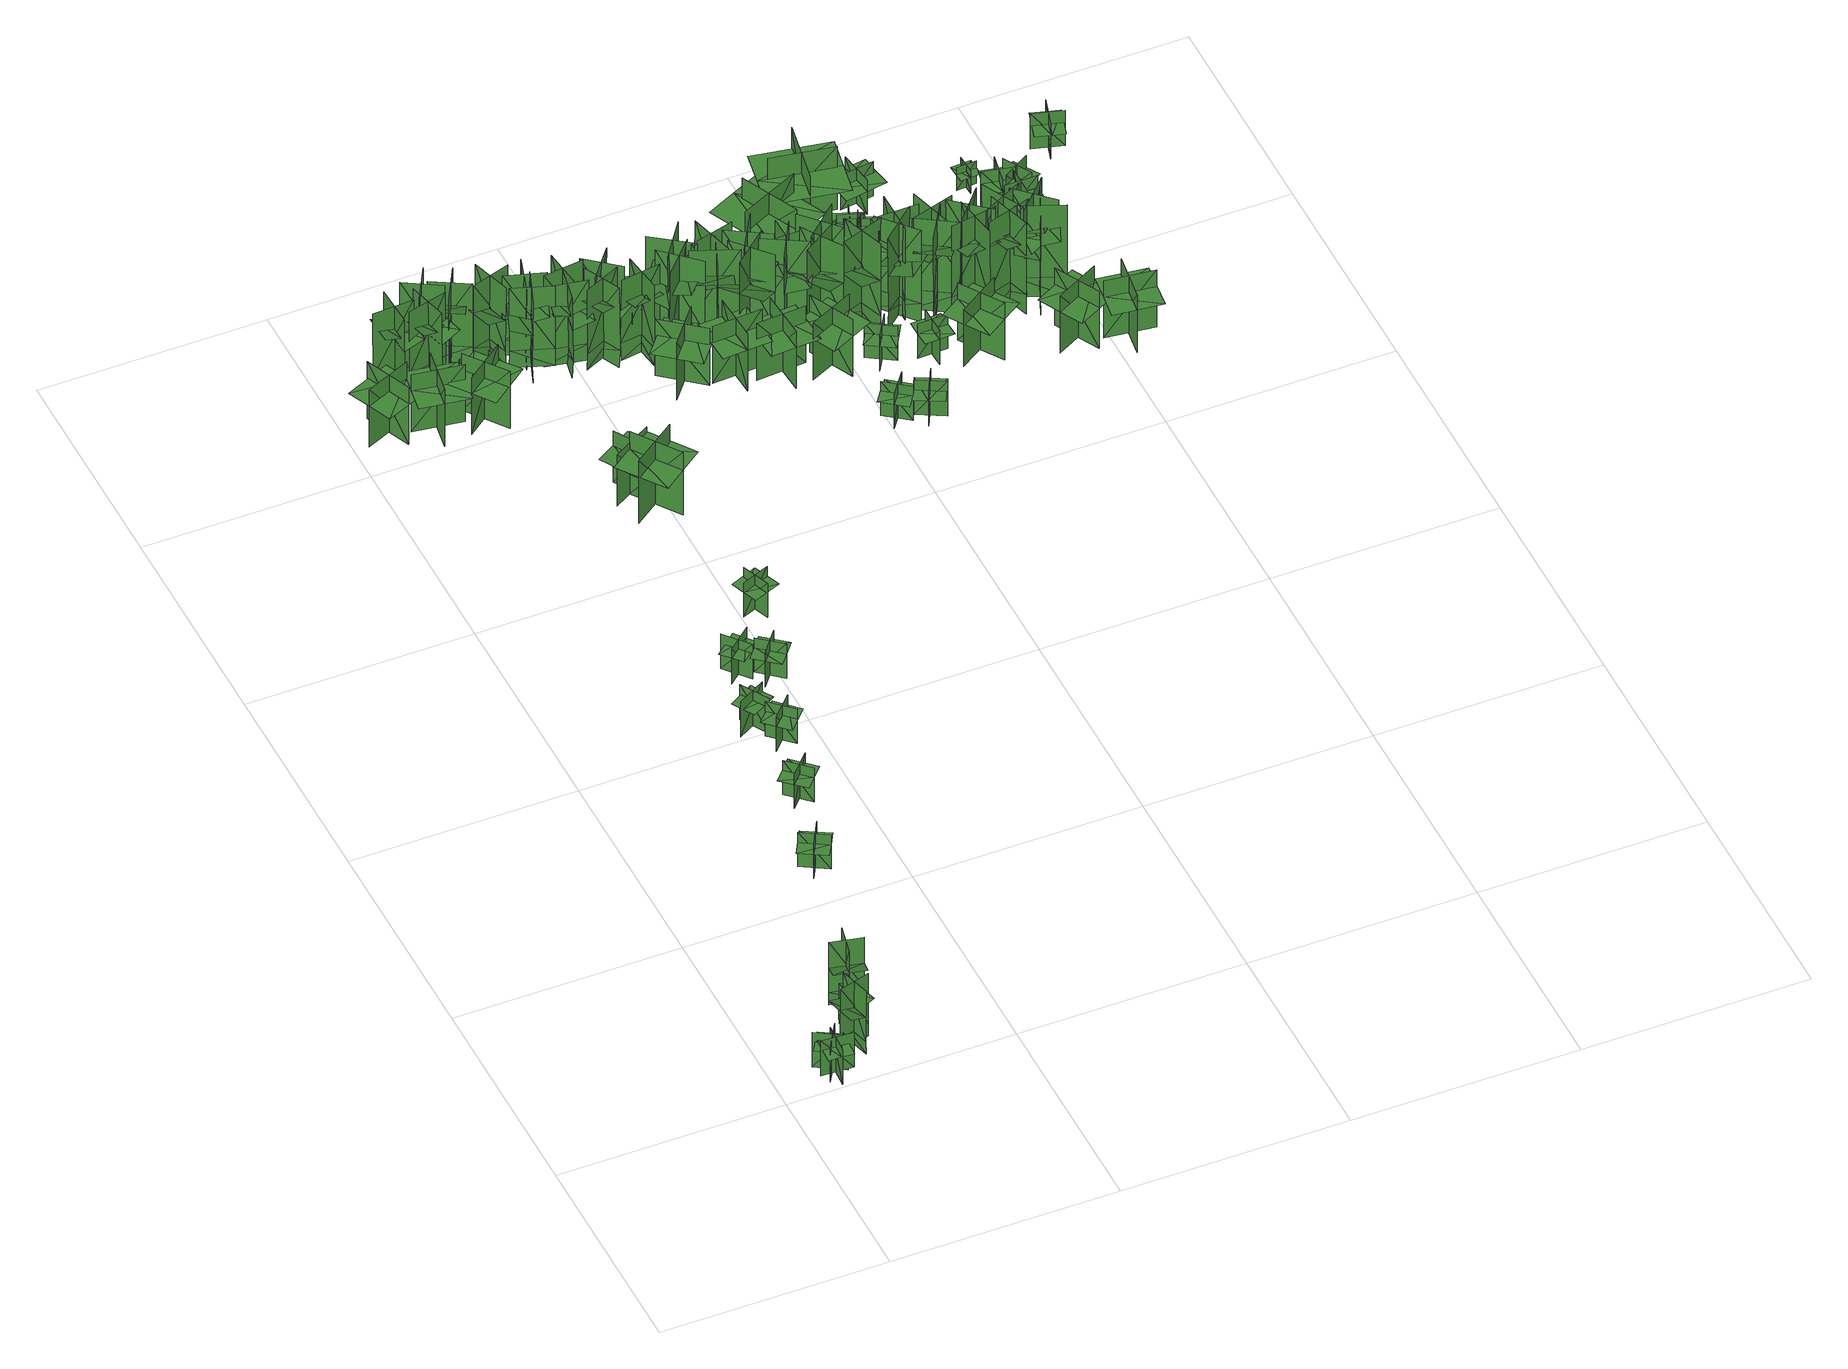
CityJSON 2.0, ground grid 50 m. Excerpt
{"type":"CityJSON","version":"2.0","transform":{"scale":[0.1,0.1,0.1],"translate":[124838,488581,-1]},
"CityObjects":{
"tree1":{"type":"SolitaryVegetationObject","geometry":[{"type":"MultiSurface","lod":"1","boundaries":[[[0,1,2]],[[0,2,3]],[[4,5,6]],[[4,6,7]],[[8,9,10]],[[8,10,11]],[[8,12,13]],[[8,13,9]]]}]},
"tree2":{"type":"SolitaryVegetationObject","geometry":[{"type":"MultiSurface","lod":"1","boundaries":[[[14,15,16]],[[14,16,17]],[[18,19,20]],[[18,20,21]],[[22,23,24]],[[22,24,25]],[[22,26,27]],[[22,27,23]]]}]},
"tree3":{"type":"SolitaryVegetationObject","geometry":[{"type":"MultiSurface","lod":"1","boundaries":[[[28,29,30]],[[28,30,31]],[[32,33,34]],[[32,34,35]],[[36,37,33]],[[36,33,32]],[[38,39,29]],[[38,29,28]],[[40,41,42]],[[40,42,43]],[[44,45,46]],[[44,46,47]]]}]},
"tree4":{"type":"SolitaryVegetationObject","geometry":[{"type":"MultiSurface","lod":"1","boundaries":[[[48,49,50]],[[48,50,51]],[[52,53,54]],[[52,54,55]],[[56,57,53]],[[56,53,52]],[[58,59,49]],[[58,49,48]],[[60,61,62]],[[60,62,63]],[[64,65,66]],[[64,66,67]]]}]},
"tree5":{"type":"SolitaryVegetationObject","geometry":[{"type":"MultiSurface","lod":"1","boundaries":[[[68,69,70]],[[68,70,71]],[[72,73,74]],[[72,74,75]],[[76,77,73]],[[76,73,72]],[[78,79,69]],[[78,69,68]],[[80,81,82]],[[80,82,83]],[[84,85,86]],[[84,86,87]]]}]},
"tree6":{"type":"SolitaryVegetationObject","geometry":[{"type":"MultiSurface","lod":"1","boundaries":[[[88,89,90]],[[88,90,91]],[[92,93,94]],[[92,94,95]],[[96,97,98]],[[96,98,99]],[[96,99,100]],[[96,100,101]]]}]},
"tree7":{"type":"SolitaryVegetationObject","geometry":[{"type":"MultiSurface","lod":"1","boundaries":[[[102,103,104]],[[102,104,105]],[[106,107,108]],[[106,108,109]],[[110,111,112]],[[110,112,113]],[[110,113,114]],[[110,114,115]]]}]},
"tree8":{"type":"SolitaryVegetationObject","geometry":[{"type":"MultiSurface","lod":"1","boundaries":[[[116,117,118]],[[116,118,119]],[[120,121,122]],[[120,122,123]],[[124,125,126]],[[124,126,127]],[[124,128,129]],[[124,129,125]]]}]},
"tree9":{"type":"SolitaryVegetationObject","geometry":[{"type":"MultiSurface","lod":"1","boundaries":[[[130,131,132]],[[130,132,133]],[[134,135,136]],[[134,136,137]],[[138,139,140]],[[138,140,141]],[[138,141,142]],[[138,142,143]]]}]},
"tree10":{"type":"SolitaryVegetationObject","geometry":[{"type":"MultiSurface","lod":"1","boundaries":[[[144,145,146]],[[144,146,147]],[[148,149,150]],[[148,150,151]],[[152,153,154]],[[152,154,155]],[[152,155,156]],[[152,156,157]]]}]},
"tree11":{"type":"SolitaryVegetationObject","geometry":[{"type":"MultiSurface","lod":"1","boundaries":[[[158,159,160]],[[158,160,161]],[[162,163,164]],[[162,164,165]],[[166,167,168]],[[166,168,169]],[[166,170,171]],[[166,171,167]]]}]},
"tree12":{"type":"SolitaryVegetationObject","geometry":[{"type":"MultiSurface","lod":"1","boundaries":[[[172,173,174]],[[172,174,175]],[[176,177,178]],[[176,178,179]],[[180,181,182]],[[180,182,183]],[[180,183,184]],[[180,184,185]]]}]},
"tree13":{"type":"SolitaryVegetationObject","geometry":[{"type":"MultiSurface","lod":"1","boundaries":[[[186,187,188]],[[186,188,189]],[[190,191,192]],[[190,192,193]],[[194,195,191]],[[194,191,190]],[[196,197,187]],[[196,187,186]],[[198,199,200]],[[198,200,201]],[[202,203,204]],[[202,204,205]]]}]},
"tree14":{"type":"SolitaryVegetationObject","geometry":[{"type":"MultiSurface","lod":"1","boundaries":[[[206,207,208]],[[206,208,209]],[[210,211,212]],[[210,212,213]],[[214,215,216]],[[214,216,217]],[[214,217,218]],[[214,218,219]]]}]},
"tree15":{"type":"SolitaryVegetationObject","geometry":[{"type":"MultiSurface","lod":"1","boundaries":[[[220,221,222]],[[220,222,223]],[[224,225,226]],[[224,226,227]],[[228,229,225]],[[228,225,224]],[[230,231,221]],[[230,221,220]],[[232,233,234]],[[232,234,235]],[[236,237,238]],[[236,238,239]]]}]},
"tree16":{"type":"SolitaryVegetationObject","geometry":[{"type":"MultiSurface","lod":"1","boundaries":[[[240,241,242]],[[240,242,243]],[[244,245,246]],[[244,246,247]],[[248,249,245]],[[248,245,244]],[[250,251,241]],[[250,241,240]],[[252,253,254]],[[252,254,255]],[[256,257,258]],[[256,258,259]]]}]},
"tree17":{"type":"SolitaryVegetationObject","geometry":[{"type":"MultiSurface","lod":"1","boundaries":[[[260,261,262]],[[260,262,263]],[[264,265,266]],[[264,266,267]],[[268,269,265]],[[268,265,264]],[[270,271,261]],[[270,261,260]],[[272,273,274]],[[272,274,275]],[[276,277,278]],[[276,278,279]]]}]},
"tree18":{"type":"SolitaryVegetationObject","geometry":[{"type":"MultiSurface","lod":"1","boundaries":[[[280,281,282]],[[280,282,283]],[[284,285,286]],[[284,286,287]],[[288,289,290]],[[288,290,291]],[[288,291,292]],[[288,292,293]]]}]},
"tree19":{"type":"SolitaryVegetationObject","geometry":[{"type":"MultiSurface","lod":"1","boundaries":[[[294,295,296]],[[294,296,297]],[[298,299,300]],[[298,300,301]],[[302,303,299]],[[302,299,298]],[[304,305,295]],[[304,295,294]],[[306,307,308]],[[306,308,309]],[[310,311,312]],[[310,312,313]]]}]},
"tree20":{"type":"SolitaryVegetationObject","geometry":[{"type":"MultiSurface","lod":"1","boundaries":[[[314,315,316]],[[314,316,317]],[[318,319,320]],[[318,320,321]],[[322,323,324]],[[322,324,325]],[[322,325,326]],[[322,326,327]]]}]},
"tree21":{"type":"SolitaryVegetationObject","geometry":[{"type":"MultiSurface","lod":"1","boundaries":[[[328,329,330]],[[328,330,331]],[[332,333,334]],[[332,334,335]],[[336,337,333]],[[336,333,332]],[[338,339,329]],[[338,329,328]],[[340,341,342]],[[340,342,343]],[[344,345,346]],[[344,346,347]]]}]},
"tree22":{"type":"SolitaryVegetationObject","geometry":[{"type":"MultiSurface","lod":"1","boundaries":[[[348,349,350]],[[348,350,351]],[[352,353,354]],[[352,354,355]],[[356,357,353]],[[356,353,352]],[[358,359,349]],[[358,349,348]],[[360,361,362]],[[360,362,363]],[[364,365,366]],[[364,366,367]]]}]},
"tree23":{"type":"SolitaryVegetationObject","geometry":[{"type":"MultiSurface","lod":"1","boundaries":[[[368,369,370]],[[368,370,371]],[[372,373,374]],[[372,374,375]],[[376,377,378]],[[376,378,379]],[[376,379,380]],[[376,380,381]]]}]},
"tree24":{"type":"SolitaryVegetationObject","geometry":[{"type":"MultiSurface","lod":"1","boundaries":[[[382,383,384]],[[382,384,385]],[[386,387,388]],[[386,388,389]],[[390,391,392]],[[390,392,393]],[[390,393,394]],[[390,394,395]]]}]},
"tree25":{"type":"SolitaryVegetationObject","geometry":[{"type":"MultiSurface","lod":"1","boundaries":[[[396,397,398]],[[396,398,399]],[[400,401,402]],[[400,402,403]],[[404,405,401]],[[404,401,400]],[[406,407,397]],[[406,397,396]],[[408,409,410]],[[408,410,411]],[[412,413,414]],[[412,414,415]]]}]},
"tree26":{"type":"SolitaryVegetationObject","geometry":[{"type":"MultiSurface","lod":"1","boundaries":[[[416,417,418]],[[416,418,419]],[[420,421,422]],[[420,422,423]],[[424,425,421]],[[424,421,420]],[[426,427,417]],[[426,417,416]],[[428,429,430]],[[428,430,431]],[[432,433,434]],[[432,434,435]]]}]},
"tree27":{"type":"SolitaryVegetationObject","geometry":[{"type":"MultiSurface","lod":"1","boundaries":[[[436,437,438]],[[436,438,439]],[[440,441,442]],[[440,442,443]],[[444,445,441]],[[444,441,440]],[[446,447,437]],[[446,437,436]],[[448,449,450]],[[448,450,451]],[[452,453,454]],[[452,454,455]]]}]},
"tree28":{"type":"SolitaryVegetationObject","geometry":[{"type":"MultiSurface","lod":"1","boundaries":[[[456,457,458]],[[456,458,459]],[[460,461,462]],[[460,462,463]],[[464,465,461]],[[464,461,460]],[[466,467,457]],[[466,457,456]],[[468,469,470]],[[468,470,471]],[[472,473,474]],[[472,474,475]]]}]},
"tree29":{"type":"SolitaryVegetationObject","geometry":[{"type":"MultiSurface","lod":"1","boundaries":[[[476,477,478]],[[476,478,479]],[[480,481,482]],[[480,482,483]],[[484,485,481]],[[484,481,480]],[[486,487,477]],[[486,477,476]],[[488,489,490]],[[488,490,491]],[[492,493,494]],[[492,494,495]]]}]},
"tree30":{"type":"SolitaryVegetationObject","geometry":[{"type":"MultiSurface","lod":"1","boundaries":[[[496,497,498]],[[496,498,499]],[[500,501,502]],[[500,502,503]],[[504,505,501]],[[504,501,500]],[[506,507,497]],[[506,497,496]],[[508,509,510]],[[508,510,511]],[[512,513,514]],[[512,514,515]]]}]},
"tree31":{"type":"SolitaryVegetationObject","geometry":[{"type":"MultiSurface","lod":"1","boundaries":[[[516,517,518]],[[516,518,519]],[[520,521,522]],[[520,522,523]],[[524,525,521]],[[524,521,520]],[[526,527,517]],[[526,517,516]],[[528,529,530]],[[528,530,531]],[[532,533,534]],[[532,534,535]]]}]},
"tree32":{"type":"SolitaryVegetationObject","geometry":[{"type":"MultiSurface","lod":"1","boundaries":[[[536,537,538]],[[536,538,539]],[[540,541,542]],[[540,542,543]],[[544,545,541]],[[544,541,540]],[[546,547,537]],[[546,537,536]],[[548,549,550]],[[548,550,551]],[[552,553,554]],[[552,554,555]]]}]},
"tree33":{"type":"SolitaryVegetationObject","geometry":[{"type":"MultiSurface","lod":"1","boundaries":[[[556,557,558]],[[556,558,559]],[[560,561,562]],[[560,562,563]],[[564,565,561]],[[564,561,560]],[[566,567,557]],[[566,557,556]],[[568,569,570]],[[568,570,571]],[[572,573,574]],[[572,574,575]]]}]},
"tree34":{"type":"SolitaryVegetationObject","geometry":[{"type":"MultiSurface","lod":"1","boundaries":[[[576,577,578]],[[576,578,579]],[[580,581,582]],[[580,582,583]],[[584,585,586]],[[584,586,587]],[[584,587,588]],[[584,588,589]]]}]},
"tree35":{"type":"SolitaryVegetationObject","geometry":[{"type":"MultiSurface","lod":"1","boundaries":[[[590,591,592]],[[590,592,593]],[[594,595,596]],[[594,596,597]],[[598,599,595]],[[598,595,594]],[[600,601,591]],[[600,591,590]],[[602,603,604]],[[602,604,605]],[[606,607,608]],[[606,608,609]]]}]},
"tree36":{"type":"SolitaryVegetationObject","geometry":[{"type":"MultiSurface","lod":"1","boundaries":[[[610,611,612]],[[610,612,613]],[[614,615,616]],[[614,616,617]],[[618,619,615]],[[618,615,614]],[[620,621,611]],[[620,611,610]],[[622,623,624]],[[622,624,625]],[[626,627,628]],[[626,628,629]]]}]},
"tree37":{"type":"SolitaryVegetationObject","geometry":[{"type":"MultiSurface","lod":"1","boundaries":[[[630,631,632]],[[630,632,633]],[[634,635,636]],[[634,636,637]],[[638,639,640]],[[638,640,641]],[[638,641,642]],[[638,642,643]]]}]},
"tree38":{"type":"SolitaryVegetationObject","geometry":[{"type":"MultiSurface","lod":"1","boundaries":[[[644,645,646]],[[644,646,647]],[[648,649,650]],[[648,650,651]],[[652,653,649]],[[652,649,648]],[[654,655,645]],[[654,645,644]],[[656,657,658]],[[656,658,659]],[[660,661,662]],[[660,662,663]]]}]},
"tree39":{"type":"SolitaryVegetationObject","geometry":[{"type":"MultiSurface","lod":"1","boundaries":[[[664,665,666]],[[664,666,667]],[[668,669,670]],[[668,670,671]],[[672,673,669]],[[672,669,668]],[[674,675,665]],[[674,665,664]],[[676,677,678]],[[676,678,679]],[[680,681,682]],[[680,682,683]]]}]},
"tree40":{"type":"SolitaryVegetationObject","geometry":[{"type":"MultiSurface","lod":"1","boundaries":[[[684,685,686]],[[684,686,687]],[[688,689,690]],[[688,690,691]],[[692,693,694]],[[692,694,695]],[[692,695,696]],[[692,696,697]]]}]},
"tree41":{"type":"SolitaryVegetationObject","geometry":[{"type":"MultiSurface","lod":"1","boundaries":[[[698,699,700]],[[698,700,701]],[[702,703,704]],[[702,704,705]],[[706,707,703]],[[706,703,702]],[[708,709,699]],[[708,699,698]],[[710,711,712]],[[710,712,713]],[[714,715,716]],[[714,716,717]]]}]},
"tree42":{"type":"SolitaryVegetationObject","geometry":[{"type":"MultiSurface","lod":"1","boundaries":[[[718,719,720]],[[718,720,721]],[[722,723,724]],[[722,724,725]],[[726,727,723]],[[726,723,722]],[[728,729,719]],[[728,719,718]],[[730,731,732]],[[730,732,733]],[[734,735,736]],[[734,736,737]]]}]},
"tree43":{"type":"SolitaryVegetationObject","geometry":[{"type":"MultiSurface","lod":"1","boundaries":[[[738,739,740]],[[738,740,741]],[[742,743,744]],[[742,744,745]],[[746,747,748]],[[746,748,749]],[[746,749,750]],[[746,750,751]]]}]},
"tree44":{"type":"SolitaryVegetationObject","geometry":[{"type":"MultiSurface","lod":"1","boundaries":[[[752,753,754]],[[752,754,755]],[[756,757,758]],[[756,758,759]],[[760,761,762]],[[760,762,763]],[[760,763,764]],[[760,764,765]]]}]},
"tree45":{"type":"SolitaryVegetationObject","geometry":[{"type":"MultiSurface","lod":"1","boundaries":[[[766,767,768]],[[766,768,769]],[[770,771,772]],[[770,772,773]],[[774,775,771]],[[774,771,770]],[[776,777,767]],[[776,767,766]],[[778,779,780]],[[778,780,781]],[[782,783,784]],[[782,784,785]]]}]},
"tree46":{"type":"SolitaryVegetationObject","geometry":[{"type":"MultiSurface","lod":"1","boundaries":[[[786,787,788]],[[786,788,789]],[[790,791,792]],[[790,792,793]],[[794,795,791]],[[794,791,790]],[[796,797,787]],[[796,787,786]],[[798,799,800]],[[798,800,801]],[[802,803,804]],[[802,804,805]]]}]},
"tree47":{"type":"SolitaryVegetationObject","geometry":[{"type":"MultiSurface","lod":"1","boundaries":[[[806,807,808]],[[806,808,809]],[[810,811,812]],[[810,812,813]],[[814,815,811]],[[814,811,810]],[[816,817,807]],[[816,807,806]],[[818,819,820]],[[818,820,821]],[[822,823,824]],[[822,824,825]]]}]},
"tree48":{"type":"SolitaryVegetationObject","geometry":[{"type":"MultiSurface","lod":"1","boundaries":[[[826,827,828]],[[826,828,829]],[[830,831,832]],[[830,832,833]],[[834,835,836]],[[834,836,837]],[[834,837,838]],[[834,838,839]]]}]},
"tree49":{"type":"SolitaryVegetationObject","geometry":[{"type":"MultiSurface","lod":"1","boundaries":[[[840,841,842]],[[840,842,843]],[[844,845,846]],[[844,846,847]],[[848,849,850]],[[848,850,851]],[[848,851,852]],[[848,852,853]]]}]},
"tree50":{"type":"SolitaryVegetationObject","geometry":[{"type":"MultiSurface","lod":"1","boundaries":[[[854,855,856]],[[854,856,857]],[[858,859,860]],[[858,860,861]],[[862,863,859]],[[862,859,858]],[[864,865,855]],[[864,855,854]],[[866,867,868]],[[866,868,869]],[[870,871,872]],[[870,872,873]]]}]},
"tree51":{"type":"SolitaryVegetationObject","geometry":[{"type":"MultiSurface","lod":"1","boundaries":[[[874,875,876]],[[874,876,877]],[[878,879,880]],[[878,880,881]],[[882,883,884]],[[882,884,885]],[[882,885,886]],[[882,886,887]]]}]},
"tree52":{"type":"SolitaryVegetationObject","geometry":[{"type":"MultiSurface","lod":"1","boundaries":[[[888,889,890]],[[888,890,891]],[[892,893,894]],[[892,894,895]],[[896,897,893]],[[896,893,892]],[[898,899,889]],[[898,889,888]],[[900,901,902]],[[900,902,903]],[[904,905,906]],[[904,906,907]]]}]},
"tree53":{"type":"SolitaryVegetationObject","geometry":[{"type":"MultiSurface","lod":"1","boundaries":[[[908,909,910]],[[908,910,911]],[[912,913,914]],[[912,914,915]],[[916,917,913]],[[916,913,912]],[[918,919,909]],[[918,909,908]],[[920,921,922]],[[920,922,923]],[[924,925,926]],[[924,926,927]]]}]},
"tree54":{"type":"SolitaryVegetationObject","geometry":[{"type":"MultiSurface","lod":"1","boundaries":[[[928,929,930]],[[928,930,931]],[[932,933,934]],[[932,934,935]],[[936,937,938]],[[936,938,939]],[[936,939,940]],[[936,940,941]]]}]},
"tree55":{"type":"SolitaryVegetationObject","geometry":[{"type":"MultiSurface","lod":"1","boundaries":[[[942,943,944]],[[942,944,945]],[[946,947,948]],[[946,948,949]],[[950,951,952]],[[950,952,953]],[[950,953,954]],[[950,954,955]]]}]},
"tree56":{"type":"SolitaryVegetationObject","geometry":[{"type":"MultiSurface","lod":"1","boundaries":[[[956,957,958]],[[956,958,959]],[[960,961,962]],[[960,962,963]],[[964,965,961]],[[964,961,960]],[[966,967,957]],[[966,957,956]],[[968,969,970]],[[968,970,971]],[[972,973,974]],[[972,974,975]]]}]},
"tree57":{"type":"SolitaryVegetationObject","geometry":[{"type":"MultiSurface","lod":"1","boundaries":[[[976,977,978]],[[976,978,979]],[[980,981,982]],[[980,982,983]],[[984,985,981]],[[984,981,980]],[[986,987,977]],[[986,977,976]],[[988,989,990]],[[988,990,991]],[[992,993,994]],[[992,994,995]]]}]},
"tree58":{"type":"SolitaryVegetationObject","geometry":[{"type":"MultiSurface","lod":"1","boundaries":[[[996,997,998]],[[996,998,999]],[[1000,1001,1002]],[[1000,1002,1003]],[[1004,1005,1006]],[[1004,1006,1007]],[[1004,1007,1008]],[[1004,1008,1009]]]}]},
"tree59":{"type":"SolitaryVegetationObject","geometry":[{"type":"MultiSurface","lod":"1","boundaries":[[[1010,1011,1012]],[[1010,1012,1013]],[[1014,1015,1016]],[[1014,1016,1017]],[[1018,1019,1020]],[[1018,1020,1021]],[[1018,1021,1022]],[[1018,1022,1023]]]}]},
"tree60":{"type":"SolitaryVegetationObject","geometry":[{"type":"MultiSurface","lod":"1","boundaries":[[[1024,1025,1026]],[[1024,1026,1027]],[[1028,1029,1030]],[[1028,1030,1031]],[[1032,1033,1029]],[[1032,1029,1028]],[[1034,1035,1025]],[[1034,1025,1024]],[[1036,1037,1038]],[[1036,1038,1039]],[[1040,1041,1042]],[[1040,1042,1043]]]}]},
"tree61":{"type":"SolitaryVegetationObject","geometry":[{"type":"MultiSurface","lod":"1","boundaries":[[[1044,1045,1046]],[[1044,1046,1047]],[[1048,1049,1050]],[[1048,1050,1051]],[[1052,1053,1054]],[[1052,1054,1055]],[[1052,1055,1056]],[[1052,1056,1057]]]}]},
"tree62":{"type":"SolitaryVegetationObject","geometry":[{"type":"MultiSurface","lod":"1","boundaries":[[[1058,1059,1060]],[[1058,1060,1061]],[[1062,1063,1064]],[[1062,1064,1065]],[[1066,1067,1068]],[[1066,1068,1069]],[[1066,1069,1070]],[[1066,1070,1071]]]}]},
"tree63":{"type":"SolitaryVegetationObject","geometry":[{"type":"MultiSurface","lod":"1","boundaries":[[[1072,1073,1074]],[[1072,1074,1075]],[[1076,1077,1078]],[[1076,1078,1079]],[[1080,1081,1077]],[[1080,1077,1076]],[[1082,1083,1073]],[[1082,1073,1072]],[[1084,1085,1086]],[[1084,1086,1087]],[[1088,1089,1090]],[[1088,1090,1091]]]}]},
"tree64":{"type":"SolitaryVegetationObject","geometry":[{"type":"MultiSurface","lod":"1","boundaries":[[[1092,1093,1094]],[[1092,1094,1095]],[[1096,1097,1098]],[[1096,1098,1099]],[[1100,1101,1097]],[[1100,1097,1096]],[[1102,1103,1093]],[[1102,1093,1092]],[[1104,1105,1106]],[[1104,1106,1107]],[[1108,1109,1110]],[[1108,1110,1111]]]}]},
"tree65":{"type":"SolitaryVegetationObject","geometry":[{"type":"MultiSurface","lod":"1","boundaries":[[[1112,1113,1114]],[[1112,1114,1115]],[[1116,1117,1118]],[[1116,1118,1119]],[[1120,1121,1117]],[[1120,1117,1116]],[[1122,1123,1113]],[[1122,1113,1112]],[[1124,1125,1126]],[[1124,1126,1127]],[[1128,1129,1130]],[[1128,1130,1131]]]}]},
"tree66":{"type":"SolitaryVegetationObject","geometry":[{"type":"MultiSurface","lod":"1","boundaries":[[[1132,1133,1134]],[[1132,1134,1135]],[[1136,1137,1138]],[[1136,1138,1139]],[[1140,1141,1142]],[[1140,1142,1143]],[[1140,1143,1144]],[[1140,1144,1145]]]}]},
"tree67":{"type":"SolitaryVegetationObject","geometry":[{"type":"MultiSurface","lod":"1","boundaries":[[[1146,1147,1148]],[[1146,1148,1149]],[[1150,1151,1152]],[[1150,1152,1153]],[[1154,1155,1151]],[[1154,1151,1150]],[[1156,1157,1147]],[[1156,1147,1146]],[[1158,1159,1160]],[[1158,1160,1161]],[[1162,1163,1164]],[[1162,1164,1165]]]}]},
"tree68":{"type":"SolitaryVegetationObject","geometry":[{"type":"MultiSurface","lod":"1","boundaries":[[[1166,1167,1168]],[[1166,1168,1169]],[[1170,1171,1172]],[[1170,1172,1173]],[[1174,1175,1171]],[[1174,1171,1170]],[[1176,1177,1167]],[[1176,1167,1166]],[[1178,1179,1180]],[[1178,1180,1181]],[[1182,1183,1184]],[[1182,1184,1185]]]}]},
"tree69":{"type":"SolitaryVegetationObject","geometry":[{"type":"MultiSurface","lod":"1","boundaries":[[[1186,1187,1188]],[[1186,1188,1189]],[[1190,1191,1192]],[[1190,1192,1193]],[[1194,1195,1196]],[[1194,1196,1197]],[[1194,1197,1198]],[[1194,1198,1199]]]}]},
"tree70":{"type":"SolitaryVegetationObject","geometry":[{"type":"MultiSurface","lod":"1","boundaries":[[[1200,1201,1202]],[[1200,1202,1203]],[[1204,1205,1206]],[[1204,1206,1207]],[[1208,1209,1205]],[[1208,1205,1204]],[[1210,1211,1201]],[[1210,1201,1200]],[[1212,1213,1214]],[[1212,1214,1215]],[[1216,1217,1218]],[[1216,1218,1219]]]}]},
"tree71":{"type":"SolitaryVegetationObject","geometry":[{"type":"MultiSurface","lod":"1","boundaries":[[[1220,1221,1222]],[[1220,1222,1223]],[[1224,1225,1226]],[[1224,1226,1227]],[[1228,1229,1225]],[[1228,1225,1224]],[[1230,1231,1221]],[[1230,1221,1220]],[[1232,1233,1234]],[[1232,1234,1235]],[[1236,1237,1238]],[[1236,1238,1239]]]}]},
"tree72":{"type":"SolitaryVegetationObject","geometry":[{"type":"MultiSurface","lod":"1","boundaries":[[[1240,1241,1242]],[[1240,1242,1243]],[[1244,1245,1246]],[[1244,1246,1247]],[[1248,1249,1250]],[[1248,1250,1251]],[[1248,1251,1252]],[[1248,1252,1253]]]}]},
"tree73":{"type":"SolitaryVegetationObject","geometry":[{"type":"MultiSurface","lod":"1","boundaries":[[[1254,1255,1256]],[[1254,1256,1257]],[[1258,1259,1260]],[[1258,1260,1261]],[[1262,1263,1264]],[[1262,1264,1265]],[[1262,1265,1266]],[[1262,1266,1267]]]}]},
"tree74":{"type":"SolitaryVegetationObject","geometry":[{"type":"MultiSurface","lod":"1","boundaries":[[[1268,1269,1270]],[[1268,1270,1271]],[[1272,1273,1274]],[[1272,1274,1275]],[[1276,1277,1278]],[[1276,1278,1279]],[[1276,1277,1280]],[[1276,1280,1281]]]}]},
"tree75":{"type":"SolitaryVegetationObject","geometry":[{"type":"MultiSurface","lod":"1","boundaries":[[[1282,1283,1284]],[[1282,1284,1285]],[[1286,1287,1288]],[[1286,1288,1289]],[[1290,1291,1292]],[[1290,1292,1293]],[[1290,1291,1294]],[[1290,1294,1295]]]}]},
"tree76":{"type":"SolitaryVegetationObject","geometry":[{"type":"MultiSurface","lod":"1","boundaries":[[[1296,1297,1298]],[[1296,1298,1299]],[[1300,1301,1302]],[[1300,1302,1303]],[[1304,1305,1306]],[[1304,1306,1307]],[[1304,1305,1308]],[[1304,1308,1309]]]}]},
"tree77":{"type":"SolitaryVegetationObject","geometry":[{"type":"MultiSurface","lod":"1","boundaries":[[[1310,1311,1312]],[[1310,1312,1313]],[[1314,1315,1316]],[[1314,1316,1317]],[[1318,1319,1320]],[[1318,1320,1321]],[[1318,1319,1322]],[[1318,1322,1323]]]}]}
},
"vertices":[
[124,1,15],[128,71,15],[128,71,109],[124,1,109],[165,38,15],[94,42,15],[94,42,109],[165,38,109],[124,7,84],[128,71,84],[100,73,84],[96,8,84],[152,5,84],[156,70,84],
[92,77,10],[153,40,10],[153,40,104],[92,77,104],[106,23,10],[143,83,10],[143,83,104],[106,23,104],[97,74,80],[153,40,80],[167,64,80],[112,98,80],[83,50,80],[138,16,80],
[198,56,57],[180,125,57],[181,125,191],[199,56,191],[225,102,57],[156,84,57],[156,83,191],[225,102,191],[225,102,22],[156,83,22],[199,56,22],[181,125,22],[198,56,122],[180,125,122],[145,116,135],[163,47,135],[183,115,143],[197,64,143],[223,71,151],[209,122,151],
[230,145,45],[186,159,45],[187,159,130],[230,146,130],[214,176,45],[200,132,45],[201,132,130],[214,175,130],[214,175,22],[201,132,22],[230,146,22],[187,159,22],[230,146,86],[187,159,86],[180,137,95],[223,123,95],[193,157,100],[225,147,100],[230,164,105],[198,174,105],
[261,202,55],[191,217,55],[191,218,189],[261,203,189],[232,247,56],[217,178,56],[217,177,189],[232,247,189],[232,247,20],[217,177,20],[261,203,20],[191,218,20],[261,202,121],[191,218,121],[184,182,134],[253,167,134],[201,215,142],[253,204,142],[259,231,149],[206,242,149],
[316,568,18],[349,626,18],[349,626,110],[316,568,110],[359,579,18],[301,612,18],[301,612,110],[359,579,110],[359,579,84],[375,608,84],[318,641,84],[301,612,84],[285,584,84],[342,551,84],
[365,770,17],[410,818,17],[410,818,109],[365,770,109],[409,771,17],[361,816,17],[361,816,109],[409,771,109],[409,771,83],[432,796,83],[383,841,83],[361,816,83],[338,792,83],[387,747,83],
[354,1003,17],[416,1039,17],[416,1039,111],[354,1003,111],[409,989,17],[373,1050,17],[373,1050,111],[409,989,111],[360,1006,86],[416,1039,86],[402,1063,86],[346,1030,86],[374,982,86],[430,1014,86],
[104,2050,15],[60,2152,15],[60,2152,169],[104,2050,169],[131,2118,15],[30,2075,15],[30,2075,169],[131,2118,169],[131,2118,126],[109,2169,126],[8,2125,126],[30,2075,126],[51,2024,126],[153,2067,126],
[447,939,18],[399,985,18],[399,985,111],[447,939,111],[447,983,18],[400,935,18],[400,935,111],[447,983,111],[447,983,85],[423,1006,85],[376,958,85],[400,935,85],[424,912,85],[470,960,85],
[457,1204,9],[404,1158,9],[404,1158,103],[457,1204,103],[402,1208,9],[448,1154,9],[448,1154,103],[402,1208,103],[453,1200,79],[404,1158,79],[422,1137,79],[471,1179,79],[435,1222,79],[385,1179,79],
[183,2122,17],[166,2013,17],[166,2013,171],[183,2122,171],[123,2079,17],[233,2062,17],[233,2062,171],[123,2079,171],[123,2079,128],[115,2025,128],[224,2008,128],[233,2062,128],[241,2117,128],[132,2134,128],
[139,2246,77],[143,2156,77],[142,2156,247],[138,2246,247],[93,2196,77],[183,2200,77],[183,2201,247],[93,2197,247],[93,2197,32],[183,2201,32],[138,2246,32],[142,2156,32],[138,2246,160],[142,2156,160],[188,2158,176],[184,2248,176],[142,2168,187],[138,2236,187],[104,2234,196],[107,2167,196],
[499,1167,18],[457,1115,18],[457,1115,110],[499,1167,110],[455,1163,18],[506,1120,18],[506,1120,110],[455,1163,110],[455,1163,84],[434,1137,84],[485,1095,84],[506,1120,84],[528,1146,84],[476,1188,84],
[138,2249,50],[160,2262,50],[160,2261,99],[138,2248,99],[157,2244,50],[144,2266,50],[144,2266,99],[156,2243,99],[156,2243,37],[144,2266,37],[138,2248,37],[160,2261,37],[138,2249,74],[160,2261,74],[154,2273,79],[131,2260,79],[157,2260,82],[141,2250,82],[145,2241,84],[162,2251,84],
[197,2232,76],[219,2144,76],[218,2143,246],[196,2231,246],[162,2173,76],[250,2195,76],[249,2196,246],[161,2174,246],[161,2174,31],[249,2196,31],[196,2231,31],[218,2143,31],[196,2231,159],[218,2143,159],[263,2154,175],[241,2242,175],[215,2155,186],[198,2221,186],[165,2213,195],[182,2147,195],
[256,2211,78],[177,2256,78],[178,2257,248],[256,2213,248],[238,2277,78],[193,2199,78],[194,2198,248],[238,2277,248],[238,2277,33],[194,2198,33],[256,2213,33],[177,2257,33],[256,2212,161],[177,2257,161],[154,2217,177],[233,2172,177],[188,2251,187],[247,2218,187],[264,2248,197],[205,2281,197],
[238,2091,21],[304,2003,21],[304,2003,175],[238,2091,175],[227,2018,21],[315,2085,21],[315,2085,175],[227,2018,175],[227,2018,132],[260,1974,132],[349,2041,132],[315,2085,132],[282,2129,132],[194,2062,132],
[267,2165,37],[250,2146,37],[250,2146,86],[267,2165,86],[248,2164,37],[267,2147,37],[267,2147,86],[248,2164,86],[248,2164,24],[267,2147,24],[267,2165,24],[250,2146,24],[267,2165,61],[250,2146,61],[260,2137,65],[277,2156,65],[252,2149,68],[265,2163,68],[258,2170,71],[245,2155,71],
[520,1358,18],[544,1296,18],[544,1296,110],[520,1358,110],[502,1317,18],[564,1342,18],[564,1342,110],[502,1317,110],[502,1317,84],[514,1286,84],[576,1311,84],[564,1342,84],[551,1373,84],[490,1348,84],
[232,2246,70],[312,2202,70],[311,2201,241],[232,2245,241],[251,2180,71],[295,2259,71],[294,2260,241],[250,2180,241],[250,2180,25],[294,2260,25],[232,2245,25],[311,2201,25],[232,2245,153],[311,2201,153],[334,2242,170],[254,2286,170],[300,2207,180],[241,2240,180],[224,2210,190],[284,2177,190],
[341,2145,48],[317,2136,48],[317,2136,97],[341,2145,97],[324,2153,48],[333,2129,48],[333,2129,97],[324,2153,97],[324,2153,35],[333,2129,35],[341,2145,35],[317,2136,35],[341,2145,72],[317,2136,72],[321,2124,76],[346,2132,76],[320,2137,79],[338,2144,79],[335,2153,82],[317,2146,82],
[494,1769,13],[408,1718,13],[408,1718,151],[494,1769,151],[429,1785,13],[481,1700,13],[481,1700,151],[429,1785,151],[429,1785,112],[387,1760,112],[438,1674,112],[481,1700,112],[523,1725,112],[472,1811,112],
[524,1724,15],[425,1653,15],[425,1653,184],[524,1724,184],[444,1738,15],[515,1639,15],[515,1639,184],[444,1738,184],[444,1738,137],[394,1702,137],[466,1603,137],[515,1639,137],[564,1675,137],[493,1773,137],
[364,2161,73],[337,2247,73],[338,2248,243],[366,2161,243],[396,2222,73],[310,2194,73],[310,2193,243],[396,2221,243],[396,2221,28],[310,2193,28],[366,2161,28],[338,2248,28],[365,2161,156],[338,2248,156],[294,2233,172],[321,2147,172],[342,2236,182],[363,2171,182],[395,2182,192],[374,2246,192],
[396,2101,71],[426,2186,71],[428,2186,241],[397,2100,241],[458,2130,71],[373,2160,71],[372,2160,241],[458,2129,241],[458,2129,26],[372,2160,26],[397,2100,26],[428,2186,26],[397,2100,154],[427,2186,154],[384,2201,170],[353,2116,170],[423,2174,181],[401,2110,181],[433,2099,190],[456,2163,190],
[401,2144,68],[428,2230,68],[429,2230,238],[402,2143,238],[461,2175,68],[375,2202,68],[375,2201,238],[461,2174,238],[461,2174,23],[375,2201,23],[402,2143,23],[429,2230,23],[401,2143,151],[429,2230,151],[385,2244,167],[357,2157,167],[425,2218,177],[405,2153,177],[438,2143,187],[458,2208,187],
[495,2175,66],[478,2086,66],[476,2087,237],[493,2175,237],[438,2137,67],[527,2120,67],[527,2121,237],[438,2138,237],[438,2138,21],[527,2121,21],[493,2175,21],[476,2087,21],[494,2175,149],[477,2086,149],[522,2078,166],[539,2167,166],[479,2099,176],[492,2165,176],[458,2172,186],[445,2105,186],
[498,2125,67],[487,2215,67],[488,2215,238],[499,2125,238],[540,2179,68],[450,2168,68],[450,2167,238],[540,2178,238],[540,2178,22],[450,2167,22],[499,2125,22],[488,2215,22],[499,2125,150],[488,2215,150],[442,2210,167],[453,2120,167],[489,2203,177],[498,2135,177],[532,2140,187],[523,2207,187],
[536,2158,67],[575,2076,67],[573,2075,237],[534,2157,237],[512,2093,67],[594,2132,67],[594,2133,237],[512,2094,237],[512,2094,22],[594,2133,22],[534,2157,22],[573,2075,22],[535,2157,150],[574,2075,150],[616,2095,166],[577,2177,166],[568,2087,177],[539,2148,177],[508,2133,186],[537,2072,186],
[538,2120,68],[595,2191,68],[597,2190,239],[540,2119,239],[607,2127,69],[536,2184,69],[536,2183,239],[606,2126,239],[606,2126,23],[536,2183,23],[540,2119,23],[597,2190,23],[539,2120,152],[596,2190,152],[560,2219,168],[503,2149,168],[588,2180,178],[546,2127,178],[573,2106,188],[615,2159,188],
[585,2094,66],[675,2108,66],[675,2106,237],[586,2093,237],[640,2053,67],[627,2143,67],[626,2143,237],[639,2053,237],[639,2053,21],[626,2143,21],[586,2093,21],[675,2106,21],[586,2093,149],[675,2107,149],[669,2152,166],[579,2139,166],[663,2105,176],[596,2094,176],[601,2060,186],[668,2071,186],
[665,2121,58],[602,2153,58],[602,2154,192],[666,2122,192],[649,2172,59],[616,2109,59],[617,2108,192],[649,2172,192],[649,2172,23],[617,2108,23],[666,2122,23],[602,2154,23],[666,2121,124],[602,2154,124],[586,2122,137],[649,2089,137],[611,2149,145],[659,2125,145],[671,2150,152],[623,2174,152],
[716,1958,18],[630,2028,18],[630,2028,172],[716,1958,172],[709,2031,18],[639,1946,18],[639,1946,172],[709,2031,172],[709,2031,129],[666,2066,129],[596,1981,129],[639,1946,129],[682,1911,129],[752,1996,129],
[667,2042,75],[738,2118,75],[739,2117,269],[668,2041,269],[745,2045,75],[669,2115,75],[669,2115,269],[745,2044,269],[745,2044,23],[669,2115,23],[668,2041,23],[739,2117,23],[668,2041,170],[738,2117,170],[700,2153,188],[629,2077,188],[729,2107,200],[676,2050,200],[705,2023,211],[758,2080,211],
[745,2170,75],[685,2085,75],[683,2086,270],[744,2170,270],[668,2157,75],[752,2097,75],[752,2098,270],[668,2158,270],[668,2158,24],[752,2098,24],[744,2170,24],[683,2086,24],[744,2170,170],[684,2086,170],[727,2055,189],[787,2139,189],[692,2098,201],[737,2161,201],[705,2184,211],[660,2120,211],
[724,1960,19],[834,1966,19],[834,1966,173],[724,1960,173],[778,1911,19],[772,2021,19],[772,2021,173],[778,1911,173],[778,1911,130],[833,1914,130],[827,2024,130],[772,2021,130],[717,2018,130],[723,1908,130],
[728,2085,75],[825,2048,75],[824,2046,270],[728,2084,270],[760,2013,76],[797,2110,76],[796,2110,270],[759,2014,270],[759,2014,24],[796,2110,24],[728,2084,24],[824,2046,24],[728,2084,170],[824,2047,170],[843,2096,189],[747,2133,189],[811,2052,201],[738,2079,201],[725,2043,212],[797,2015,212],
[800,2059,75],[773,2159,75],[775,2159,270],[802,2059,270],[840,2126,76],[740,2100,76],[740,2099,270],[840,2126,270],[840,2126,24],[740,2099,24],[802,2059,24],[775,2159,24],[801,2059,170],[774,2159,170],[723,2145,189],[750,2045,189],[778,2145,201],[799,2071,201],[837,2081,212],[816,2156,212],
[917,1940,18],[807,1933,18],[807,1933,172],[917,1940,172],[862,1989,18],[869,1879,18],[869,1879,172],[862,1989,172],[862,1989,129],[807,1986,129],[814,1875,129],[869,1879,129],[924,1882,129],[918,1993,129],
[879,2005,73],[810,2082,73],[812,2083,268],[880,2006,268],[884,2083,74],[807,2014,74],[807,2014,268],[885,2082,268],[885,2082,22],[807,2014,22],[880,2006,22],[812,2083,22],[880,2006,168],[811,2083,168],[772,2048,187],[840,1971,187],[821,2072,199],[873,2015,199],[902,2041,210],[850,2099,210],
[902,2060,74],[813,2112,74],[814,2114,269],[903,2061,269],[883,2135,74],[830,2046,74],[831,2046,269],[884,2135,269],[884,2135,23],[831,2046,23],[903,2061,23],[814,2114,23],[902,2060,169],[813,2113,169],[786,2068,188],[875,2015,188],[826,2106,200],[893,2067,200],[912,2101,210],[845,2140,210],
[997,1691,21],[1037,1744,21],[1037,1744,113],[997,1691,113],[1041,1697,21],[988,1737,21],[988,1737,113],[1041,1697,113],[1041,1697,88],[1061,1724,88],[1008,1763,88],[988,1737,88],[968,1710,88],[1021,1670,88],
[985,1866,18],[937,1966,18],[937,1966,172],[985,1866,172],[1009,1936,18],[910,1888,18],[910,1888,172],[1009,1936,172],[1009,1936,129],[985,1986,129],[886,1937,129],[910,1888,129],[934,1838,129],[1034,1886,129],
[945,2081,74],[894,1991,74],[893,1992,269],[944,2082,269],[870,2061,75],[960,2010,75],[960,2011,269],[870,2062,269],[870,2062,23],[960,2011,23],[944,2082,23],[893,1992,23],[945,2082,169],[894,1992,169],[939,1966,188],[991,2056,188],[900,2004,200],[938,2072,200],[904,2091,211],[866,2023,211],
[935,2125,69],[938,2034,69],[936,2034,239],[934,2125,239],[888,2075,69],[978,2078,69],[978,2078,239],[888,2076,239],[888,2076,24],[978,2078,24],[934,2125,24],[936,2034,24],[934,2125,152],[937,2034,152],[983,2035,168],[980,2126,168],[936,2047,179],[934,2114,179],[900,2113,188],[902,2045,188],
[1013,1972,74],[956,2058,74],[957,2059,269],[1014,1973,269],[1029,2048,75],[943,1991,75],[943,1991,269],[1030,2048,269],[1030,2048,23],[943,1991,23],[1014,1973,23],[957,2059,23],[1014,1972,169],[957,2059,169],[913,2030,188],[970,1943,188],[965,2047,200],[1008,1982,200],[1041,2004,211],[997,2069,211],
[1049,1711,22],[1108,1680,22],[1108,1680,115],[1049,1711,115],[1062,1669,22],[1093,1728,22],[1093,1728,115],[1062,1669,115],[1062,1669,89],[1092,1654,89],[1122,1712,89],[1093,1728,89],[1064,1743,89],[1033,1684,89],
[1084,1869,20],[1028,1904,20],[1028,1904,113],[1084,1869,113],[1074,1912,20],[1039,1856,20],[1039,1856,113],[1074,1912,113],[1074,1912,87],[1046,1930,87],[1011,1873,87],[1039,1856,87],[1068,1838,87],[1103,1895,87],
[1043,2093,74],[968,2022,74],[966,2023,269],[1042,2094,269],[965,2096,75],[1036,2020,75],[1036,2021,269],[965,2096,269],[965,2096,23],[1036,2021,23],[1042,2094,23],[966,2023,23],[1042,2094,169],[967,2023,169],[1003,1984,188],[1078,2055,188],[977,2032,200],[1033,2086,200],[1006,2114,211],[950,2061,211],
[913,2223,17],[913,2223,187],[1046,2286,187],[1046,2286,17],[948,2316,17],[948,2316,187],[1009,2188,187],[1009,2188,17],[939,2336,132],[872,2304,132],[948,2145,132],[1014,2176,132],[1081,2208,132],[1005,2367,132],
[1083,1948,74],[1047,2045,74],[1049,2046,268],[1084,1949,268],[1116,2019,74],[1019,1983,74],[1019,1983,268],[1116,2018,268],[1116,2018,22],[1019,1983,22],[1084,1949,22],[1049,2046,22],[1084,1949,169],[1048,2046,169],[998,2028,187],[1034,1930,187],[1053,2033,199],[1080,1960,199],[1117,1974,210],[1090,2046,210],
[1034,2063,67],[1111,2015,67],[1110,2014,238],[1033,2062,238],[1049,1996,68],[1097,2073,68],[1096,2074,238],[1048,1996,238],[1048,1996,23],[1096,2074,23],[1033,2062,23],[1110,2014,23],[1033,2062,151],[1110,2014,151],[1135,2054,167],[1058,2101,167],[1100,2021,177],[1042,2056,177],[1024,2027,187],[1082,1992,187],
[1055,2243,22],[1026,2210,22],[1026,2210,83],[1055,2243,83],[1026,2242,22],[1059,2212,22],[1059,2212,83],[1026,2242,83],[1026,2242,66],[1011,2225,66],[1044,2196,66],[1059,2212,66],[1073,2229,66],[1040,2258,66],
[1153,1889,21],[1155,1823,21],[1155,1823,114],[1153,1889,114],[1123,1857,21],[1189,1859,21],[1189,1859,114],[1123,1857,114],[1123,1857,88],[1124,1824,88],[1190,1826,88],[1189,1859,88],[1188,1892,88],[1122,1890,88],
[1181,2021,74],[1103,1953,74],[1102,1955,269],[1180,2023,269],[1103,2027,74],[1171,1949,74],[1172,1950,269],[1104,2028,269],[1104,2028,22],[1172,1950,22],[1180,2023,22],[1102,1955,22],[1181,2022,169],[1103,1954,169],[1137,1914,188],[1215,1982,188],[1113,1964,200],[1172,2015,200],[1146,2044,210],[1087,1993,210],
[1144,1968,74],[1143,2072,74],[1145,2072,269],[1145,1968,269],[1199,2024,74],[1095,2023,74],[1095,2022,269],[1199,2023,269],[1199,2023,22],[1095,2022,22],[1145,1968,22],[1145,2072,22],[1145,1968,169],[1144,2072,169],[1091,2072,188],[1092,1968,188],[1144,2058,200],[1145,1980,200],[1184,1981,210],[1183,2058,210],
[1071,2260,21],[1071,2260,191],[1096,2405,191],[1096,2405,21],[1015,2342,21],[1015,2342,191],[1155,2318,191],[1155,2318,21],[994,2345,136],[981,2273,136],[1155,2243,136],[1167,2316,136],[1180,2388,136],[1006,2418,136],
[1290,1861,19],[1197,1800,19],[1197,1800,173],[1290,1861,173],[1218,1876,19],[1279,1784,19],[1279,1784,173],[1218,1876,173],[1218,1876,130],[1171,1845,130],[1232,1753,130],[1279,1784,130],[1325,1814,130],[1264,1906,130],
[1167,1994,75],[1255,1940,75],[1255,1939,269],[1166,1993,269],[1185,1918,75],[1239,2006,75],[1239,2007,269],[1184,1919,269],[1184,1919,23],[1239,2007,23],[1166,1993,23],[1255,1939,23],[1167,1993,170],[1255,1939,170],[1283,1984,189],[1194,2038,189],[1243,1947,200],[1176,1987,200],[1156,1953,211],[1222,1913,211],
[1135,2209,22],[1135,2209,84],[1153,2259,84],[1153,2259,22],[1120,2242,22],[1120,2242,84],[1169,2224,84],[1169,2224,22],[1113,2245,63],[1104,2220,63],[1164,2197,63],[1173,2222,63],[1182,2248,63],[1122,2270,63],
[1164,2239,21],[1164,2239,83],[1142,2191,83],[1142,2191,21],[1176,2205,21],[1176,2205,83],[1129,2227,83],[1129,2227,21],[1183,2202,63],[1195,2226,63],[1136,2253,63],[1125,2229,63],[1114,2205,63],[1172,2178,63],
[1269,2016,75],[1170,1987,75],[1170,1988,269],[1269,2018,269],[1201,2054,75],[1230,1955,75],[1231,1955,269],[1202,2054,269],[1202,2054,23],[1231,1955,23],[1269,2018,23],[1170,1988,23],[1269,2017,170],[1170,1988,170],[1185,1937,188],[1284,1967,188],[1183,1992,200],[1258,2015,200],[1246,2052,211],[1172,2029,211],
[1232,1937,76],[1334,1954,76],[1334,1953,270],[1232,1936,270],[1295,1891,76],[1278,1994,76],[1277,1993,270],[1294,1891,270],[1294,1891,24],[1277,1993,24],[1232,1936,24],[1334,1953,24],[1232,1936,171],[1334,1953,171],[1325,2005,189],[1223,1988,189],[1320,1951,201],[1243,1938,201],[1250,1899,212],[1327,1912,212],
[1253,1941,76],[1320,2019,76],[1322,2018,270],[1254,1939,270],[1331,1946,76],[1252,2014,76],[1252,2013,270],[1330,1945,270],[1330,1945,24],[1252,2013,24],[1254,1939,24],[1322,2018,24],[1254,1940,171],[1321,2018,171],[1281,2053,190],[1214,1974,190],[1312,2007,201],[1262,1948,201],[1291,1923,212],[1342,1982,212],
[1207,2288,13],[1207,2288,106],[1195,2367,106],[1195,2367,13],[1164,2321,13],[1164,2321,106],[1240,2332,106],[1240,2332,13],[1152,2319,76],[1158,2279,76],[1253,2294,76],[1247,2333,76],[1241,2373,76],[1146,2359,76],
[1340,1983,76],[1371,1885,76],[1370,1884,270],[1339,1983,270],[1304,1914,76],[1402,1945,76],[1402,1946,270],[1304,1915,270],[1304,1915,24],[1402,1946,24],[1339,1983,24],[1370,1884,24],[1339,1983,171],[1370,1884,171],[1421,1900,189],[1389,1999,189],[1366,1898,201],[1342,1972,201],[1305,1960,212],[1329,1886,212],
[1337,2021,76],[1384,1929,76],[1383,1928,271],[1335,2021,271],[1312,1947,76],[1405,1994,76],[1404,1995,271],[1312,1948,271],[1312,1948,24],[1404,1995,24],[1335,2021,24],[1383,1928,24],[1336,2021,171],[1383,1929,171],[1430,1953,190],[1383,2045,190],[1377,1941,202],[1341,2010,202],[1306,1992,212],[1342,1923,212],
[1462,1737,21],[1410,1835,21],[1410,1835,175],[1462,1737,175],[1484,1808,21],[1386,1756,21],[1386,1756,175],[1484,1808,175],[1484,1808,132],[1458,1857,132],[1361,1805,132],[1386,1756,132],[1412,1707,132],[1510,1759,132],
[1394,1869,75],[1434,1965,75],[1435,1964,270],[1395,1869,270],[1466,1899,75],[1371,1939,75],[1370,1938,270],[1466,1898,270],[1466,1898,24],[1370,1938,24],[1395,1869,24],[1435,1964,24],[1395,1869,170],[1435,1964,170],[1386,1985,189],[1346,1889,189],[1429,1951,201],[1400,1879,201],[1436,1864,211],[1466,1936,211],
[1379,1918,75],[1451,1993,75],[1452,1992,270],[1380,1917,270],[1457,1920,75],[1383,1991,75],[1382,1991,270],[1457,1919,270],[1457,1919,24],[1382,1991,24],[1380,1917,24],[1452,1992,24],[1380,1918,170],[1452,1992,170],[1414,2029,189],[1342,1954,189],[1442,1982,201],[1388,1926,201],[1417,1899,211],[1470,1955,211],
[1540,1804,22],[1526,1694,22],[1526,1694,176],[1540,1804,176],[1482,1759,22],[1591,1745,22],[1591,1745,176],[1482,1759,176],[1482,1759,133],[1475,1704,133],[1585,1690,133],[1591,1745,133],[1598,1800,133],[1488,1814,133],
[1383,2248,44],[1427,2250,44],[1427,2250,106],[1383,2248,106],[1405,2228,44],[1403,2272,44],[1403,2272,106],[1405,2228,106],[1405,2228,88],[1427,2229,88],[1425,2273,88],[1403,2272,88],[1381,2271,88],[1383,2227,88],
[1438,2148,41],[1451,2217,41],[1451,2217,135],[1438,2148,135],[1477,2174,41],[1408,2188,41],[1408,2188,135],[1477,2174,135],[1440,2147,104],[1454,2216,104],[1419,2223,104],[1405,2154,104],[1482,2211,104],[1468,2142,104],
[1440,2142,32],[1511,2142,32],[1511,2142,126],[1440,2142,126],[1474,2109,32],[1474,2179,32],[1474,2179,126],[1474,2109,126],[1440,2140,94],[1511,2140,94],[1511,2175,94],[1440,2175,94],[1511,2112,94],[1440,2111,94],
[1512,2199,37],[1452,2162,37],[1452,2162,131],[1512,2199,131],[1466,2210,37],[1502,2150,37],[1502,2150,131],[1466,2210,131],[1511,2201,99],[1451,2164,99],[1469,2134,99],[1529,2170,99],[1436,2189,99],[1496,2225,99],
[1600,2275,24],[1619,2343,24],[1619,2343,118],[1600,2275,118],[1642,2299,24],[1574,2318,24],[1574,2318,118],[1642,2299,118],[1602,2274,87],[1621,2342,87],[1587,2352,87],[1568,2284,87],[1649,2334,87],[1629,2267,87]
]}
